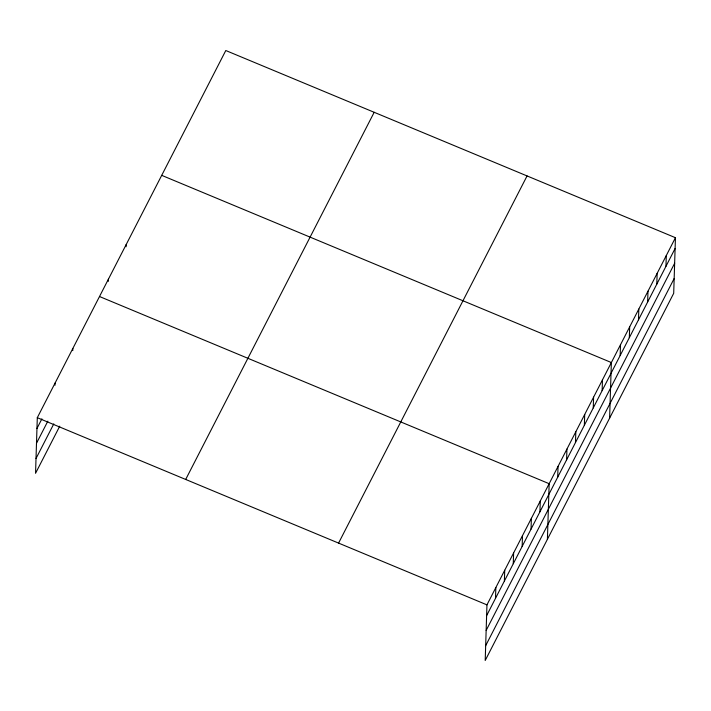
<?xml version="1.0" encoding="UTF-8"?>
<svg xmlns="http://www.w3.org/2000/svg" width="711" height="711" viewBox="0 0 711 711"><rect width="100%" height="100%" fill="white"/><g stroke="black" fill="none" stroke-linecap="round" stroke-linejoin="round"><path stroke-width="1.07" d="M675.45 237.705L486.955 604.865L485.204 660.475L673.699 293.314L675.45 237.705L225.796 50.525L37.301 417.686L35.55 473.295L59.742 426.182M55.005 385.229L55.067 383.069M72.771 350.603L72.842 348.452M108.321 281.369L108.392 279.21M126.096 246.753L126.158 244.593M495.496 598.333L495.843 587.553M504.383 581.029L504.721 570.249M513.271 563.716L513.609 552.936M522.158 546.412L522.496 535.632M531.046 529.1L531.384 518.319M539.933 511.796L540.271 501.015M547.408 539.311L549.159 483.702L99.504 296.523M557.708 477.17L558.046 466.389M566.587 459.866L566.934 449.085M575.475 442.553L575.812 431.773M584.362 425.249L584.7 414.469M593.25 407.936L593.587 397.156M602.137 390.623L602.475 379.843M609.611 418.148L611.362 362.539L161.708 175.359M620.179 355.482L620.516 344.702M629.333 337.654L629.67 326.873M638.487 319.817L638.825 309.036M647.641 301.979L647.988 291.199M656.804 284.151L657.142 273.371M665.958 266.314L666.296 255.533M36.963 428.466L41.896 418.85M36.492 443.264L47.85 421.143M36.012 458.506L53.787 423.889M185.687 479.454L374.182 112.294M338.569 543.097L527.064 175.928M486.617 615.646L675.112 248.486M486.146 630.444L674.65 263.274M485.666 645.686L674.17 278.516M37.301 417.686L486.955 604.865"/></g></svg>
